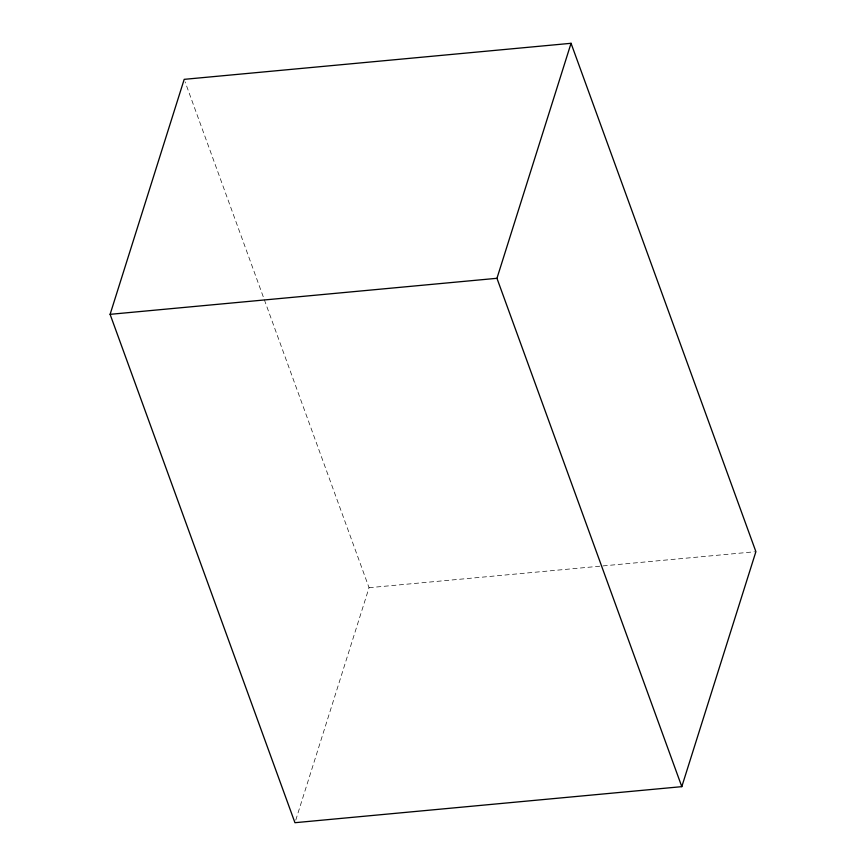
<?xml version="1.0" encoding="UTF-8"?>
<svg xmlns="http://www.w3.org/2000/svg" width="866" height="866" viewBox="0 0 866 866"><rect width="100%" height="100%" fill="white"/><g stroke="black" fill="none" stroke-linecap="round" stroke-linejoin="round"><path stroke-width="0.65" stroke-dasharray="4.33 3.25" d="M295.761 820.134L369.046 587.7L185.118 81.891M369.046 587.7L754.557 551.783"/><path stroke-width="1.3" d="M110.101 314.336L184.198 79.347L571.051 43.3L755.899 551.664L681.802 786.653L294.949 822.7L110.101 314.336L496.954 278.3L571.051 43.3M496.954 278.3L681.802 786.653"/></g></svg>
